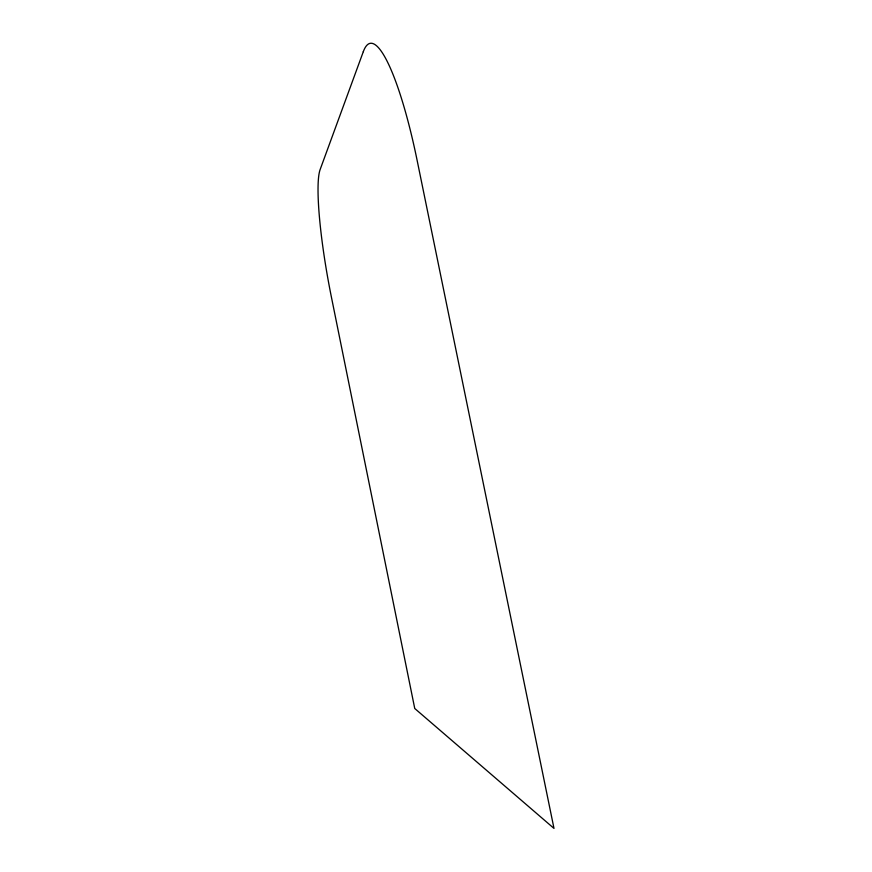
<?xml version="1.0" encoding="UTF-8"?>
<svg xmlns="http://www.w3.org/2000/svg" width="872" height="872" viewBox="0 0 872 872"><rect width="100%" height="100%" fill="white"/><g stroke="black" fill="none" stroke-linecap="round" stroke-linejoin="round"><path stroke-width="1.31" d="M363.308 51.677L320.1 169.648A113.861 15.325 79.7 0 0 331.382 296.971L414.745 708.489L553.993 828.4L417.176 160.601A154.093 27.468 80.5 0 0 363.308 51.677"/></g></svg>
